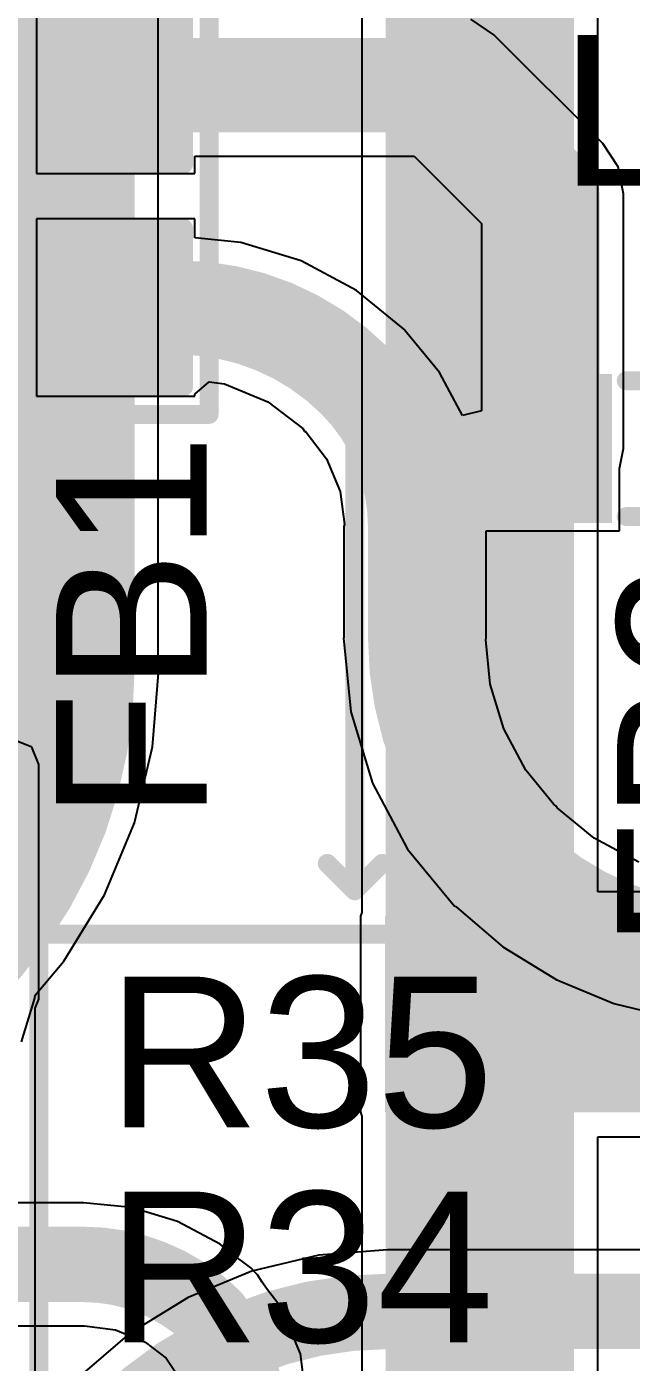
# Model space of a CAD drawing. Header units: inches. Extents: x -5 to 426, y -53 to 116.
# Drawn here: x 43.9 to 47.97, y -18.04 to -9.05 of the extents above; entities that cross this region are included whole.
import ezdxf

# ---------------------------------------------------------------- set-up
doc = ezdxf.new("R2010")
doc.units = ezdxf.units.IN
for name, color, linetype in [('Board Outline', 216, 'Continuous'), ('Bottom Layer', 5, 'Continuous'), ('Top Layer', 1, 'Continuous'), ('Top Overlay', 2, 'Continuous'), ('Top Paste', 8, 'Continuous'), ('Top Solder', 216, 'Continuous')]:
    doc.layers.add(name, color=color, linetype=linetype)
doc.styles.add('Arial', font='', dxfattribs={"height": 0.2})
doc.styles.get('Arial').set_extended_font_data('Arial')

# ---------------------------------------------------------------- blocks, each defined once
blk = doc.blocks.new('R___0603_9')
at = {"layer": 'Top Layer'}
for points in [[(-0.381, 0.4445), (-0.381, -0.4445), (-1.143, -0.4445), (-1.143, 0.4445)], [(1.143, 0.4445), (1.143, -0.4445), (0.381, -0.4445), (0.381, 0.4445)]]:
    blk.add_hatch(color=1, dxfattribs=at).paths.add_polyline_path(points)
at = {"layer": 'Top Paste'}
for points in [[(-0.381, 0.4445), (-0.381, -0.4445), (-1.143, -0.4445), (-1.143, 0.4445)], [(1.143, 0.4445), (1.143, -0.4445), (0.381, -0.4445), (0.381, 0.4445)]]:
    blk.add_hatch(color=8, dxfattribs=at).paths.add_polyline_path(points)
at = {"layer": 'Top Solder'}
for points in [[(-0.2794, 0.5461), (-0.2794, -0.5461), (-1.2446, -0.5461), (-1.2446, 0.5461)], [(1.2446, 0.5461), (1.2446, -0.5461), (0.2794, -0.5461), (0.2794, 0.5461)]]:
    blk.add_hatch(color=216, dxfattribs=at).paths.add_polyline_path(points)
at = {"layer": 'Top Overlay'}
for points in [[(-1.2192, -0.5334, 0.127, 0.127, 0), (-1.2192, 0.5334, 0.127, 0.127, 0)], [(-1.2192, 0.5334, 0.127, 0.127, 0), (1.2192, 0.5334, 0.127, 0.127, 0)], [(1.2192, -0.5334, 0.127, 0.127, 0), (1.2192, 0.5334, 0.127, 0.127, 0)], [(-1.2192, -0.5334, 0.127, 0.127, 0), (1.2192, -0.5334, 0.127, 0.127, 0)]]:
    blk.add_lwpolyline(points, format="xyseb", dxfattribs=at)
for points in [[(-1.25095, 0.5334, 0.0635, 0.0635, 1), (-1.18745, 0.5334, 0.0635, 0.0635, 1)], [(-1.25095, 0.5334, 0.0635, 0.0635, 1), (-1.18745, 0.5334, 0.0635, 0.0635, 1)], [(1.18745, 0.5334, 0.0635, 0.0635, 1), (1.25095, 0.5334, 0.0635, 0.0635, 1)], [(1.18745, 0.5334, 0.0635, 0.0635, 1), (1.25095, 0.5334, 0.0635, 0.0635, 1)], [(-1.25095, -0.5334, 0.0635, 0.0635, 1), (-1.18745, -0.5334, 0.0635, 0.0635, 1)], [(-1.25095, -0.5334, 0.0635, 0.0635, 1), (-1.18745, -0.5334, 0.0635, 0.0635, 1)], [(1.18745, -0.5334, 0.0635, 0.0635, 1), (1.25095, -0.5334, 0.0635, 0.0635, 1)], [(1.18745, -0.5334, 0.0635, 0.0635, 1), (1.25095, -0.5334, 0.0635, 0.0635, 1)]]:
    blk.add_lwpolyline(points, format="xyseb", close=True, dxfattribs=at)
blk = doc.blocks.new('R___0603_10')
at = {"layer": 'Top Layer'}
for points in [[(-0.381, 0.4445), (-0.381, -0.4445), (-1.143, -0.4445), (-1.143, 0.4445)], [(1.143, 0.4445), (1.143, -0.4445), (0.381, -0.4445), (0.381, 0.4445)]]:
    blk.add_hatch(color=1, dxfattribs=at).paths.add_polyline_path(points)
at = {"layer": 'Top Paste'}
for points in [[(-0.381, 0.4445), (-0.381, -0.4445), (-1.143, -0.4445), (-1.143, 0.4445)], [(1.143, 0.4445), (1.143, -0.4445), (0.381, -0.4445), (0.381, 0.4445)]]:
    blk.add_hatch(color=8, dxfattribs=at).paths.add_polyline_path(points)
at = {"layer": 'Top Solder'}
for points in [[(-0.2794, 0.5461), (-0.2794, -0.5461), (-1.2446, -0.5461), (-1.2446, 0.5461)], [(1.2446, 0.5461), (1.2446, -0.5461), (0.2794, -0.5461), (0.2794, 0.5461)]]:
    blk.add_hatch(color=216, dxfattribs=at).paths.add_polyline_path(points)
at = {"layer": 'Top Overlay'}
for points in [[(-1.2192, -0.5334, 0.127, 0.127, 0), (-1.2192, 0.5334, 0.127, 0.127, 0)], [(-1.2192, 0.5334, 0.127, 0.127, 0), (1.2192, 0.5334, 0.127, 0.127, 0)], [(1.2192, -0.5334, 0.127, 0.127, 0), (1.2192, 0.5334, 0.127, 0.127, 0)], [(-1.2192, -0.5334, 0.127, 0.127, 0), (1.2192, -0.5334, 0.127, 0.127, 0)]]:
    blk.add_lwpolyline(points, format="xyseb", dxfattribs=at)
for points in [[(-1.25095, 0.5334, 0.0635, 0.0635, 1), (-1.18745, 0.5334, 0.0635, 0.0635, 1)], [(-1.25095, 0.5334, 0.0635, 0.0635, 1), (-1.18745, 0.5334, 0.0635, 0.0635, 1)], [(1.18745, 0.5334, 0.0635, 0.0635, 1), (1.25095, 0.5334, 0.0635, 0.0635, 1)], [(1.18745, 0.5334, 0.0635, 0.0635, 1), (1.25095, 0.5334, 0.0635, 0.0635, 1)], [(-1.25095, -0.5334, 0.0635, 0.0635, 1), (-1.18745, -0.5334, 0.0635, 0.0635, 1)], [(-1.25095, -0.5334, 0.0635, 0.0635, 1), (-1.18745, -0.5334, 0.0635, 0.0635, 1)], [(1.18745, -0.5334, 0.0635, 0.0635, 1), (1.25095, -0.5334, 0.0635, 0.0635, 1)], [(1.18745, -0.5334, 0.0635, 0.0635, 1), (1.25095, -0.5334, 0.0635, 0.0635, 1)]]:
    blk.add_lwpolyline(points, format="xyseb", close=True, dxfattribs=at)
blk = doc.blocks.new('IND_0603__1608_M_______61')
at = {"layer": 'Top Layer'}
for points in [[(-1, 0.4), (-0.4, 0.4), (-0.4, -0.4), (-1, -0.4)], [(0.4, 0.4), (1, 0.4), (1, -0.4), (0.4, -0.4)]]:
    blk.add_hatch(color=1, dxfattribs=at).paths.add_polyline_path(points)
at = {"layer": 'Top Paste'}
for points in [[(-1, 0.4), (-0.4, 0.4), (-0.4, -0.4), (-1, -0.4)], [(0.4, 0.4), (1, 0.4), (1, -0.4), (0.4, -0.4)]]:
    blk.add_hatch(color=8, dxfattribs=at).paths.add_polyline_path(points)
at = {"layer": 'Top Solder'}
for points in [[(-1.1016, 0.5016), (-0.2984, 0.5016), (-0.2984, -0.5016), (-1.1016, -0.5016)], [(0.2984, 0.5016), (1.1016, 0.5016), (1.1016, -0.5016), (0.2984, -0.5016)]]:
    blk.add_hatch(color=216, dxfattribs=at).paths.add_polyline_path(points)
at = {"layer": 'Top Overlay'}
for points in [[(-0.2032, 0.4572, 0.127, 0.127, 0), (0.2286, 0.4572, 0.127, 0.127, 0)], [(-0.2032, -0.4572, 0.127, 0.127, 0), (0.2286, -0.4572, 0.127, 0.127, 0)]]:
    blk.add_lwpolyline(points, format="xyseb", dxfattribs=at)
for points in [[(-0.2349, 0.4572, 0.0635, 0.0635, 1), (-0.1714, 0.4572, 0.0635, 0.0635, 1)], [(0.1968, 0.4572, 0.0635, 0.0635, 1), (0.2604, 0.4572, 0.0635, 0.0635, 1)], [(-0.2349, -0.4572, 0.0635, 0.0635, 1), (-0.1714, -0.4572, 0.0635, 0.0635, 1)], [(0.1968, -0.4572, 0.0635, 0.0635, 1), (0.2604, -0.4572, 0.0635, 0.0635, 1)]]:
    blk.add_lwpolyline(points, format="xyseb", close=True, dxfattribs=at)

msp = doc.modelspace()

# ---------------------------------------------------------------- hatches: boundary and pattern name
at = {"layer": 'Bottom Layer'}
msp.add_hatch(color=5, dxfattribs=at).paths.add_polyline_path([(55.824, -16.3576), (55.824, -15.0368), (46.3114, -15.0368), (46.3114, -16.3576)])

# ---------------------------------------------------------------- linework, layer by layer
at = {"layer": 'Board Outline'}
msp.add_lwpolyline([(49.7725, 6.3481, 0.254, 0.254, -1.144567), (-0.2979, -38.4414, 0.254, 0.254, 0)], format="xyseb", dxfattribs=at)
at = {"layer": 'Bottom Layer'}
for p, q in [((47.7451, -14.8718), (47.7451, -7.5522)), ((46.1568, -7.8811), (46.1568, -15.0119)), ((44.7828, -13.374), (44.7828, -8.4091)), ((44.7462, -13.8974), (44.7874, -13.374)), ((44.7874, -13.374), (44.7828, -13.374)), ((44.6236, -14.408), (44.7462, -13.8974)), ((44.4227, -14.893), (44.6236, -14.408)), ((44.1484, -15.3407), (44.4227, -14.893)), ((55.824, -14.8718), (47.7451, -14.8718)), ((46.1568, -15.0119), (46.1465, -15.0368)), ((46.1465, -15.0368), (46.1465, -16.3576)), ((43.9541, -15.5682), (44.1484, -15.3407)), ((43.8629, -15.8833), (43.9519, -15.5899)), ((43.9519, -15.5899), (43.9541, -15.5682)), ((46.1465, -16.3576), (46.1568, -16.3825)), ((46.1568, -16.3825), (46.1568, -20.1357)), ((47.7451, -20.4646), (47.7451, -16.5226)), ((47.7451, -16.5226), (55.824, -16.5226)), ((44.2808, -16.9672), (42.5124, -16.9672)), ((44.604, -16.999), (44.2808, -16.9672)), ((44.2808, -16.9672), (44.2808, -16.9672)), ((44.9149, -17.0933), (44.604, -16.999)), ((45.2013, -17.2465), (44.9149, -17.0933)), ((45.2894, -17.3187), (45.2013, -17.2465)), ((45.3363, -17.3501), (45.2894, -17.3187)), ((45.4072, -17.4054), (45.3363, -17.3501)), ((45.4524, -17.4525), (45.4072, -17.4054)), ((45.4851, -17.5014), (45.4524, -17.4525)), ((45.4524, -17.4525), (45.4524, -17.4525)), ((45.5132, -17.5435), (45.4851, -17.5014)), ((45.6126, -17.673), (45.5132, -17.5435)), ((45.7417, -17.9847), (45.6126, -17.673)), ((39.4878, -17.7959), (44.2808, -17.7959)), ((44.2808, -17.7959), (44.2879, -17.7945)), ((44.2879, -17.7945), (44.4957, -17.8219)), ((44.4957, -17.8219), (44.6961, -17.9049)), ((44.6961, -17.9049), (44.8369, -18.0129)), ((45.7857, -18.3192), (45.7417, -17.9847)), ((44.8369, -18.0129), (44.9227, -18.1414))]:
    msp.add_line(p, q, dxfattribs=at)
for points in [[(46.9509, -15.7141, 1.27, 1.27, 0), (46.9509, -7.5521, 1.27, 1.27, 0)], [(44.1167, -13.374, 1.016, 1.016, 0), (44.1167, -8.4091, 1.016, 1.016, 0)], [(44.1167, -13.374, 1.016, 1.016, -0.201526), (43.314, -15.2846, 1.016, 1.016, 0)], [(46.9509, -20.4646, 1.27, 1.27, 0), (46.9509, -15.7141, 1.27, 1.27, 0)], [(46.9509, -15.7141, 0.5588, 0.5588, -0.198912), (46.9889, -15.6984, 0.5588, 0.5588, 0)], [(39.432, -17.3816, 0.508, 0.508, 0), (44.2808, -17.3816, 0.508, 0.508, 0)], [(44.2808, -17.3816, 0.508, 0.508, -0.166702), (45.0433, -17.6431, 0.508, 0.508, 0)], [(45.0433, -17.6431, 0.508, 0.508, -0.031173), (45.1594, -17.7455, 0.508, 0.508, 0)], [(45.112, -17.7006, 0.508, 0.508, -0.198912), (45.3683, -18.3192, 0.508, 0.508, 0)]]:
    msp.add_lwpolyline(points, format="xyseb", dxfattribs=at)
for points in [[(43.8627, -13.374, 0.508, 0.508, 1), (44.3707, -13.374, 0.508, 0.508, 1)], [(43.8627, -13.374, 0.508, 0.508, 1), (44.3707, -13.374, 0.508, 0.508, 1)], [(46.6334, -15.7141, 0.635, 0.635, 1), (47.2684, -15.7141, 0.635, 0.635, 1)], [(46.6334, -15.7141, 0.635, 0.635, 1), (47.2684, -15.7141, 0.635, 0.635, 1)], [(46.8112, -15.7141, 0.2794, 0.2794, 1), (47.0906, -15.7141, 0.2794, 0.2794, 1)], [(46.8492, -15.6984, 0.2794, 0.2794, 1), (47.1286, -15.6984, 0.2794, 0.2794, 1)], [(44.1538, -17.3816, 0.254, 0.254, 1), (44.4078, -17.3816, 0.254, 0.254, 1)], [(44.1538, -17.3816, 0.254, 0.254, 1), (44.4078, -17.3816, 0.254, 0.254, 1)], [(44.9163, -17.6431, 0.254, 0.254, 1), (45.1703, -17.6431, 0.254, 0.254, 1)], [(44.9163, -17.6431, 0.254, 0.254, 1), (45.1703, -17.6431, 0.254, 0.254, 1)], [(44.985, -17.7006, 0.254, 0.254, 1), (45.239, -17.7006, 0.254, 0.254, 1)], [(45.0324, -17.7455, 0.254, 0.254, 1), (45.2864, -17.7455, 0.254, 0.254, 1)]]:
    msp.add_lwpolyline(points, format="xyseb", close=True, dxfattribs=at)
at = {"layer": 'Top Layer'}
for p, q in [((43.9643, -8.8429), (43.9643, -10.0367)), ((47.0454, -9.101), (46.89, -8.9972)), ((47.7789, -9.8345), (47.0454, -9.101)), ((47.8827, -9.9899), (47.7789, -9.8345)), ((45.0311, -10.0367), (45.0311, -9.9189)), ((45.0311, -9.9189), (46.5082, -9.9189)), ((46.5082, -9.9189), (46.961, -10.3717)), ((43.9643, -10.0367), (45.0311, -10.0367)), ((47.9192, -10.1732), (47.8827, -9.9899)), ((47.9192, -11.8884), (47.9192, -10.1732)), ((45.0311, -10.3415), (43.9643, -10.3415)), ((43.9643, -10.3415), (43.9643, -11.5353)), ((45.0311, -10.4692), (45.0311, -10.3415)), ((46.961, -10.3717), (46.961, -11.6338)), ((45.3403, -10.4996), (45.0311, -10.4692)), ((45.746, -10.6227), (45.3403, -10.4996)), ((46.12, -10.8226), (45.746, -10.6227)), ((46.4477, -11.0916), (46.12, -10.8226)), ((46.4468, -11.0924), (46.4477, -11.0916)), ((46.4481, -11.0942), (46.4468, -11.0924)), ((46.6789, -11.3755), (46.4481, -11.0942)), ((46.834, -11.6656), (46.6789, -11.3755)), ((45.0311, -11.5218), (45.1266, -11.438)), ((45.1266, -11.438), (45.2316, -11.4519)), ((45.2316, -11.4519), (45.5235, -11.5728)), ((43.9643, -11.5353), (45.0311, -11.5353)), ((45.0311, -11.5353), (45.0311, -11.5218)), ((45.5235, -11.5728), (45.7575, -11.7524)), ((46.961, -11.6338), (46.834, -11.6656)), ((45.7575, -11.7524), (45.7693, -11.77)), ((45.7693, -11.77), (45.7804, -11.7774)), ((45.7804, -11.7774), (45.9175, -11.956)), ((45.9175, -11.956), (46.0087, -12.1763)), ((47.8925, -12.0226), (47.9192, -11.8884)), ((47.8925, -12.4408), (47.8925, -12.0226)), ((46.0087, -12.1763), (46.0381, -12.3996)), ((46.0381, -12.3996), (46.0355, -12.4127)), ((46.0355, -12.4127), (46.0355, -13.1621)), ((46.9937, -12.478), (46.9937, -12.4408)), ((46.9937, -12.4408), (47.0733, -12.4408)), ((46.9937, -13.1621), (46.9937, -12.478)), ((47.0733, -12.4408), (47.8925, -12.4408)), ((46.0355, -13.1621), (46.0324, -13.1621)), ((46.0324, -13.1621), (46.0816, -13.6616)), ((46.9909, -13.1763), (46.9937, -13.1621)), ((47.0203, -13.4749), (46.9909, -13.1763)), ((47.1115, -13.7757), (47.0203, -13.4749)), ((46.0816, -13.6616), (46.2273, -14.1419)), ((47.2597, -14.0528), (47.1115, -13.7757)), ((43.9316, -13.8989), (43.815, -13.8506)), ((43.98, -14.0156), (43.9316, -13.8989)), ((43.98, -15.5956), (43.98, -14.0156)), ((47.45, -14.2848), (47.2597, -14.0528)), ((46.2273, -14.1419), (46.4639, -14.5846)), ((47.462, -14.2928), (47.45, -14.2848)), ((47.4713, -14.3066), (47.462, -14.2928)), ((47.7213, -14.5118), (47.4713, -14.3066)), ((48.021, -14.672), (47.7213, -14.5118)), ((46.4639, -14.5846), (46.7823, -14.9726)), ((46.7823, -14.9726), (46.7845, -14.9704)), ((46.7845, -14.9704), (46.791, -14.9747)), ((46.791, -14.9747), (47.1056, -15.2434)), ((47.1056, -15.2434), (47.465, -15.4636)), ((47.465, -15.4636), (47.8543, -15.6249)), ((43.9548, -15.6564), (43.98, -15.5956)), ((47.8543, -15.6249), (48.2641, -15.7233)), ((43.9548, -18.2007), (43.9548, -15.6564)), ((45.8662, -17.3193), (45.4153, -17.4275)), ((46.3286, -17.2829), (45.8662, -17.3193)), ((46.3286, -17.284), (46.3286, -17.2829)), ((56.3401, -17.284), (46.3286, -17.284)), ((45.4153, -17.4275), (44.9868, -17.605)), ((44.9868, -17.605), (44.5914, -17.8473)), ((44.5914, -17.8473), (44.2392, -18.1481))]:
    msp.add_line(p, q, dxfattribs=at)
for points in [[(44.4977, -9.4398, 0.635, 0.635, 0), (46.7066, -9.4398, 0.635, 0.635, 0)], [(46.7066, -9.4398, 0.635, 0.635, 0), (47.4401, -10.1732, 0.635, 0.635, 0)], [(47.4401, -11.8884, 0.635, 0.635, 0), (47.4401, -10.1732, 0.635, 0.635, 0)], [(44.4977, -10.9384, 0.635, 0.635, 0), (44.9183, -10.9384, 0.635, 0.635, 0)], [(44.9183, -10.9384, 0.635, 0.635, -0.198912), (46.1081, -11.4312, 0.635, 0.635, 0)], [(46.1081, -11.4312, 0.635, 0.635, -0.198912), (46.5146, -12.4127, 0.635, 0.635, 0)], [(46.5146, -13.1621, 0.635, 0.635, 0), (46.5146, -12.4127, 0.635, 0.635, 0)], [(47.1233, -14.6316, 0.635, 0.635, -0.198912), (46.5146, -13.1621, 0.635, 0.635, 0)], [(48.6843, -15.2782, 0.635, 0.635, -0.198912), (47.1233, -14.6316, 0.635, 0.635, 0)], [(44.5325, -18.4423, 0.508, 0.508, -0.198912), (46.3286, -17.6984, 0.508, 0.508, 0)], [(46.3286, -17.6984, 0.508, 0.508, 0), (57.4873, -17.6984, 0.508, 0.508, 0)]]:
    msp.add_lwpolyline(points, format="xyseb", dxfattribs=at)
for points in [[(44.3389, -9.4398, 0.3175, 0.3175, 1), (44.6564, -9.4398, 0.3175, 0.3175, 1)], [(46.5479, -9.4398, 0.3175, 0.3175, 1), (46.8654, -9.4398, 0.3175, 0.3175, 1)], [(46.5479, -9.4398, 0.3175, 0.3175, 1), (46.8654, -9.4398, 0.3175, 0.3175, 1)], [(47.2813, -10.1732, 0.3175, 0.3175, 1), (47.5988, -10.1732, 0.3175, 0.3175, 1)], [(47.2813, -10.1732, 0.3175, 0.3175, 1), (47.5988, -10.1732, 0.3175, 0.3175, 1)], [(44.3389, -10.9384, 0.3175, 0.3175, 1), (44.6564, -10.9384, 0.3175, 0.3175, 1)], [(44.7596, -10.9384, 0.3175, 0.3175, 1), (45.0771, -10.9384, 0.3175, 0.3175, 1)], [(44.7596, -10.9384, 0.3175, 0.3175, 1), (45.0771, -10.9384, 0.3175, 0.3175, 1)], [(45.9493, -11.4312, 0.3175, 0.3175, 1), (46.2668, -11.4312, 0.3175, 0.3175, 1)], [(45.9493, -11.4312, 0.3175, 0.3175, 1), (46.2668, -11.4312, 0.3175, 0.3175, 1)], [(47.2813, -11.8884, 0.3175, 0.3175, 1), (47.5988, -11.8884, 0.3175, 0.3175, 1)], [(46.3559, -12.4127, 0.3175, 0.3175, 1), (46.6734, -12.4127, 0.3175, 0.3175, 1)], [(46.3559, -12.4127, 0.3175, 0.3175, 1), (46.6734, -12.4127, 0.3175, 0.3175, 1)], [(46.3559, -13.1621, 0.3175, 0.3175, 1), (46.6734, -13.1621, 0.3175, 0.3175, 1)], [(46.3559, -13.1621, 0.3175, 0.3175, 1), (46.6734, -13.1621, 0.3175, 0.3175, 1)], [(46.9645, -14.6316, 0.3175, 0.3175, 1), (47.282, -14.6316, 0.3175, 0.3175, 1)], [(46.9645, -14.6316, 0.3175, 0.3175, 1), (47.282, -14.6316, 0.3175, 0.3175, 1)], [(46.2016, -17.6984, 0.254, 0.254, 1), (46.4556, -17.6984, 0.254, 0.254, 1)], [(46.2016, -17.6984, 0.254, 0.254, 1), (46.4556, -17.6984, 0.254, 0.254, 1)]]:
    msp.add_lwpolyline(points, format="xyseb", close=True, dxfattribs=at)
at = {"layer": 'Top Overlay'}
for points in [[(45.1266, -11.6581, 0.127, 0.127, 0), (45.1266, -5.7404, 0.127, 0.127, 0)], [(45.4067, -11.0108, 0.127, 0.127, 0), (45.6877, -11.0108, 0.127, 0.127, 0)], [(45.6877, -11.0108, 0.127, 0.127, 0), (46.1081, -11.4312, 0.127, 0.127, 0)], [(46.1081, -14.8665, 0.127, 0.127, 0), (46.1081, -11.4312, 0.127, 0.127, 0)], [(42.333, -11.6581, 0.127, 0.127, 0), (45.1266, -11.6581, 0.127, 0.127, 0)], [(45.9227, -14.6812, 0.127, 0.127, 0), (46.1081, -14.8665, 0.127, 0.127, 0)], [(46.1081, -14.8665, 0.127, 0.127, 0), (46.2934, -14.6812, 0.127, 0.127, 0)], [(43.9802, -15.1578, 0.127, 0.127, 0), (47.5125, -15.1578, 0.127, 0.127, 0)], [(43.9802, -21.1328, 0.127, 0.127, 0), (43.9802, -15.1578, 0.127, 0.127, 0)], [(47.5125, -21.1328, 0.127, 0.127, 0), (47.5125, -15.1578, 0.127, 0.127, 0)]]:
    msp.add_lwpolyline(points, format="xyseb", dxfattribs=at)
for points in [[(45.3749, -11.0108, 0.0635, 0.0635, 1), (45.4384, -11.0108, 0.0635, 0.0635, 1)], [(45.6559, -11.0108, 0.0635, 0.0635, 1), (45.7194, -11.0108, 0.0635, 0.0635, 1)], [(45.6559, -11.0108, 0.0635, 0.0635, 1), (45.7194, -11.0108, 0.0635, 0.0635, 1)], [(46.0763, -11.4312, 0.0635, 0.0635, 1), (46.1398, -11.4312, 0.0635, 0.0635, 1)], [(46.0763, -11.4312, 0.0635, 0.0635, 1), (46.1398, -11.4312, 0.0635, 0.0635, 1)], [(45.0949, -11.6581, 0.0635, 0.0635, 1), (45.1584, -11.6581, 0.0635, 0.0635, 1)], [(45.0949, -11.6581, 0.0635, 0.0635, 1), (45.1584, -11.6581, 0.0635, 0.0635, 1)], [(45.891, -14.6812, 0.0635, 0.0635, 1), (45.9545, -14.6812, 0.0635, 0.0635, 1)], [(46.2617, -14.6812, 0.0635, 0.0635, 1), (46.3252, -14.6812, 0.0635, 0.0635, 1)], [(46.0763, -14.8665, 0.0635, 0.0635, 1), (46.1398, -14.8665, 0.0635, 0.0635, 1)], [(46.0763, -14.8665, 0.0635, 0.0635, 1), (46.1398, -14.8665, 0.0635, 0.0635, 1)], [(46.0763, -14.8665, 0.0635, 0.0635, 1), (46.1398, -14.8665, 0.0635, 0.0635, 1)], [(43.9484, -15.1578, 0.0635, 0.0635, 1), (44.0119, -15.1578, 0.0635, 0.0635, 1)], [(43.9484, -15.1578, 0.0635, 0.0635, 1), (44.0119, -15.1578, 0.0635, 0.0635, 1)], [(47.4808, -15.1578, 0.0635, 0.0635, 1), (47.5443, -15.1578, 0.0635, 0.0635, 1)], [(47.4808, -15.1578, 0.0635, 0.0635, 1), (47.5443, -15.1578, 0.0635, 0.0635, 1)]]:
    msp.add_lwpolyline(points, format="xyseb", close=True, dxfattribs=at)

# ---------------------------------------------------------------- block references
for name, p in [('R___0603_10', (43.7357, -9.4398)), ('R___0603_9', (43.7357, -10.9384)), ('IND_0603__1608_M_______61', (48.1401, -11.8884))]:
    msp.add_blockref(name, p)

# ---------------------------------------------------------------- texts
at = {"layer": 'Top Overlay', "style": 'Arial'}
for s, p in [('L3', (47.4943, -10.1185)), ('R35', (44.442, -16.459)), ('R34', (44.442, -17.9068))]:
    msp.add_text(s, height=1.016, dxfattribs=at).set_placement(p)
for s, p in [('FB1', (45.1102, -14.3929)), ('FB2', (48.8908, -15.2618))]:
    msp.add_text(s, height=1.016, rotation=90, dxfattribs=at).set_placement(p)

doc.saveas('drawing.dxf')
